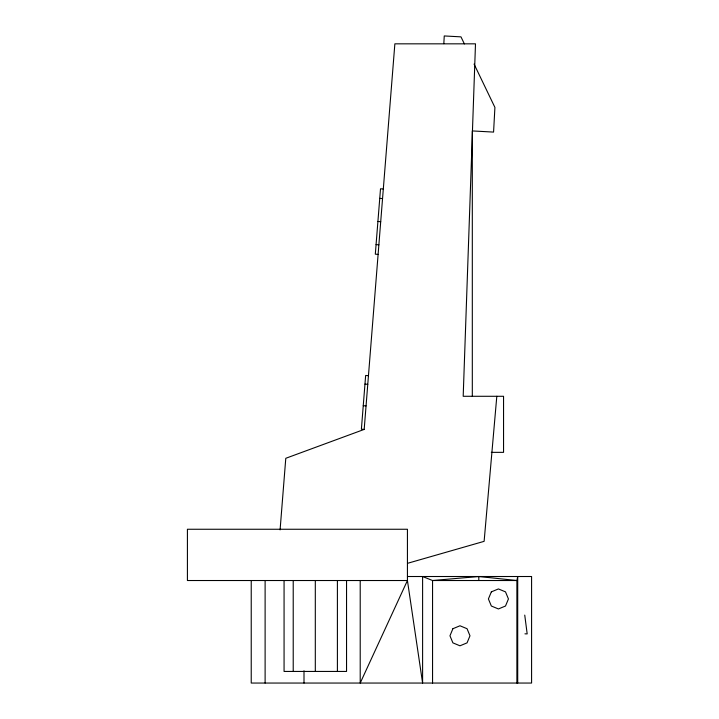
<?xml version="1.0" encoding="UTF-8"?>
<svg xmlns="http://www.w3.org/2000/svg" width="719" height="719" viewBox="0 0 719 719"><rect width="100%" height="100%" fill="white"/><g stroke="black" fill="none" stroke-linecap="round" stroke-linejoin="round"><path stroke-width="1.08" d="M443.83 43.67L444.252 35.95L460.978 36.858L464.375 43.913M280.086 529.885L285.785 458.291L364.182 429.414L394.866 43.832L475.493 43.832L463.189 396.286L503.552 396.286L503.552 452.35L491.302 452.35M496.811 396.286L484.121 541.344L407.529 563.319M516.889 683.05L516.889 580.521L478.809 576.512L432.559 580.521L422.601 576.512L422.601 683.05L407.43 580.521L407.43 529.256L187.416 529.256L187.416 580.521L407.43 580.521L360.21 683.05L360.21 580.521M407.43 576.512L531.584 576.512L531.584 683.05L251.228 683.05L251.228 580.521M524.942 633.834L527.18 633.897L524.744 615.105M383.308 189.016L380.513 188.791L375.309 254.167L378.104 254.391M379.749 198.363L382.544 198.588M377.915 221.479L380.711 221.704M376.073 244.595L378.868 244.811M368.452 375.678L365.656 375.453L361.387 429.189L364.182 429.414M364.973 384.108L367.769 384.332M363.257 405.678L366.052 405.902M474.073 64.072L494.915 107.419L493.576 132.089L472.311 130.93L472.311 396.286M517.707 683.05L517.707 576.512L516.889 580.521L432.559 580.521L432.559 683.05M478.809 576.512L478.809 580.521M346.549 580.521L346.549 671.438L284.068 671.438L284.068 580.521M337.4 580.521L337.4 671.438M315.308 580.521L315.308 671.438M304.002 670.791L304.002 683.05M293.217 580.521L293.217 671.438M265.113 580.521L265.113 683.05M452.898 628.712L449.959 635.794L452.898 642.867L459.971 645.806L467.053 642.867L469.983 635.794L467.053 628.712L459.971 625.773L452.898 628.712M491.347 591.863L488.408 598.945L491.347 606.018L498.42 608.957L505.502 606.018L508.441 598.945L505.502 591.863L498.42 588.933L491.347 591.863"/></g></svg>
